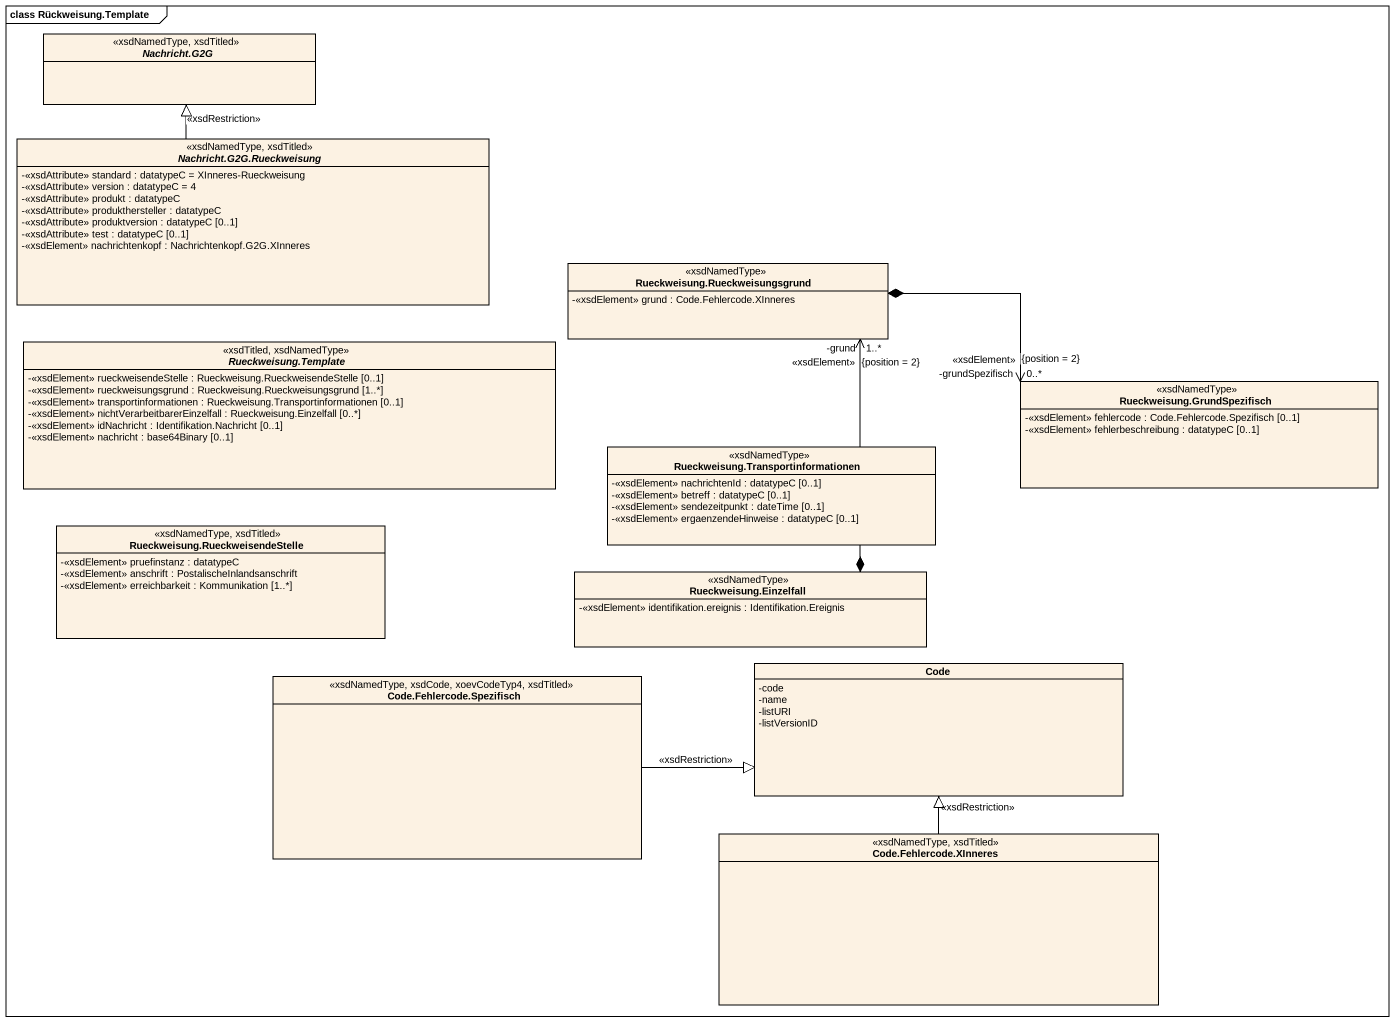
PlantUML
@startuml
mainframe class Rückweisung.Template
hide circle
hide empty members
skinparam classAttributeIconSize 0
abstract class "Nachricht.G2G" as Nachricht_G2G <<xsdNamedType, xsdTitled>>
abstract class "Nachricht.G2G.Rueckweisung" as Nachricht_G2G_Rueckweisung <<xsdNamedType, xsdTitled>> {
  -<<xsdAttribute>> standard : datatypeC = XInneres-Rueckweisung
  -<<xsdAttribute>> version : datatypeC = 4
  -<<xsdAttribute>> produkt : datatypeC
  -<<xsdAttribute>> produkthersteller : datatypeC
  -<<xsdAttribute>> produktversion : datatypeC [0..1]
  -<<xsdAttribute>> test : datatypeC [0..1]
  -<<xsdElement>> nachrichtenkopf : Nachrichtenkopf.G2G.XInneres
}
class "Rueckweisung.Rueckweisungsgrund" as Rueckweisung <<xsdNamedType>> {
  -<<xsdElement>> grund : Code.Fehlercode.XInneres
}
abstract class "Rueckweisung.Template" as Rueckweisung_Template <<xsdTitled, xsdNamedType>> {
  -<<xsdElement>> rueckweisendeStelle : Rueckweisung.RueckweisendeStelle [0..1]
  -<<xsdElement>> rueckweisungsgrund : Rueckweisung.Rueckweisungsgrund [1..*]
  -<<xsdElement>> transportinformationen : Rueckweisung.Transportinformationen [0..1]
  -<<xsdElement>> nichtVerarbeitbarerEinzelfall : Rueckweisung.Einzelfall [0..*]
  -<<xsdElement>> idNachricht : Identifikation.Nachricht [0..1]
  -<<xsdElement>> nachricht : base64Binary [0..1]
}
class "Rueckweisung.GrundSpezifisch" as Rueckweisung_GrundSpezifisch <<xsdNamedType>> {
  -<<xsdElement>> fehlercode : Code.Fehlercode.Spezifisch [0..1]
  -<<xsdElement>> fehlerbeschreibung : datatypeC [0..1]
}
class "Rueckweisung.Transportinformationen" as Rueckweisung_2 <<xsdNamedType>> {
  -<<xsdElement>> nachrichtenId : datatypeC [0..1]
  -<<xsdElement>> betreff : datatypeC [0..1]
  -<<xsdElement>> sendezeitpunkt : dateTime [0..1]
  -<<xsdElement>> ergaenzendeHinweise : datatypeC [0..1]
}
class "Rueckweisung.RueckweisendeStelle" as Rueckweisung_3 <<xsdNamedType, xsdTitled>> {
  -<<xsdElement>> pruefinstanz : datatypeC
  -<<xsdElement>> anschrift : PostalischeInlandsanschrift
  -<<xsdElement>> erreichbarkeit : Kommunikation [1..*]
}
class "Rueckweisung.Einzelfall" as Rueckweisung_Einzelfall <<xsdNamedType>> {
  -<<xsdElement>> identifikation.ereignis : Identifikation.Ereignis
}
class "Code.Fehlercode.Spezifisch" as Code_Fehlercode_Spezifisch <<xsdNamedType, xsdCode, xoevCodeTyp4, xsdTitled>>
class Code {
  -code
  -name
  -listURI
  -listVersionID
}
class "Code.Fehlercode.XInneres" as Code_Fehlercode_XInneres <<xsdNamedType, xsdTitled>>
Nachricht_G2G_Rueckweisung -up-|> Nachricht_G2G : <<xsdRestriction>>
Rueckweisung *-right-> "-grundSpezifisch\n0..*\n<<xsdElement>>\n{position = 2}" Rueckweisung_GrundSpezifisch
Rueckweisung_Einzelfall *-up-> "-grund\n1..*\n<<xsdElement>>\n{position = 2}" Rueckweisung
Code_Fehlercode_Spezifisch -right-|> Code : <<xsdRestriction>>
Code_Fehlercode_XInneres -up-|> Code : <<xsdRestriction>>
@enduml
